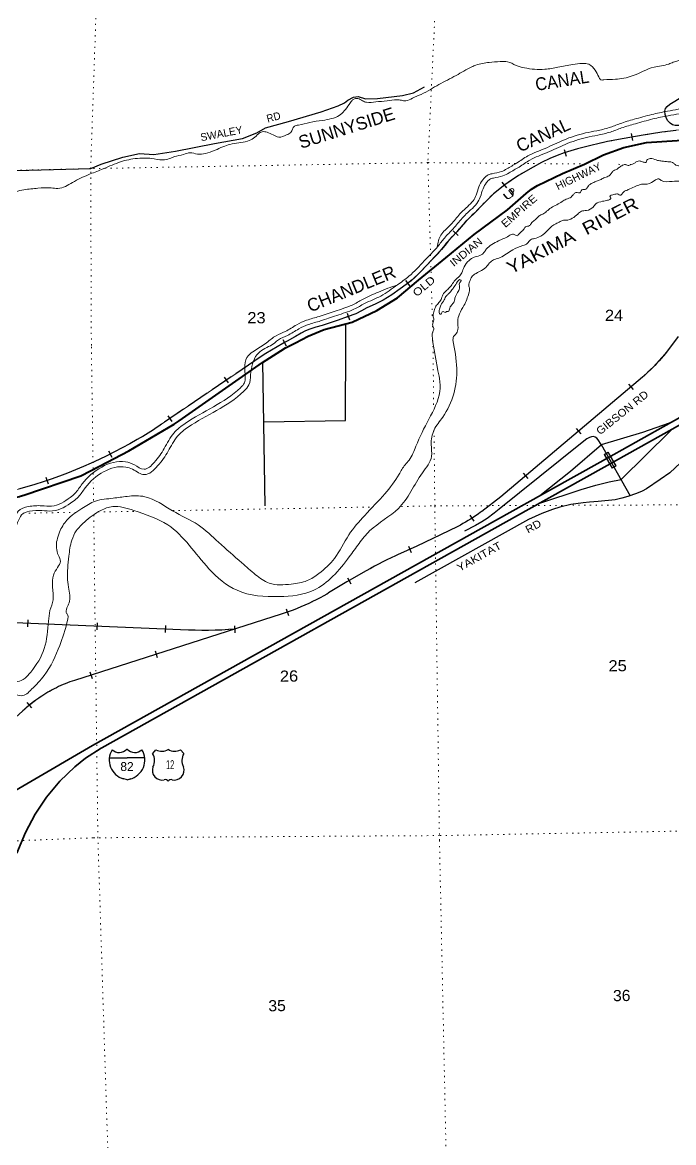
# Model space of a CAD drawing. Header units: feet. Extents: x 245918 to 509309, y -547785 to -360805.
# Drawn here: x 338113 to 348309, y -467793 to -450254 of the extents above; entities that cross this region are included whole.
import ezdxf
from ezdxf.enums import TextEntityAlignment as Align

# ---------------------------------------------------------------- set-up
doc = ezdxf.new("R2010")
doc.units = ezdxf.units.FT
doc.header["$LTSCALE"] = 60
doc.linetypes.add('DOTTED', pattern=[1.5, 0.3, -1.2])
doc.linetypes.add('LONG_DASHED', pattern=[7.5, 6, -1.5])
for name, color, linetype, lineweight in [('15', 7, 'Continuous', 25), ('16', 7, 'Continuous', 25), ('18', 7, 'Continuous', 35), ('19', 7, 'Continuous', 25), ('26', 7, 'Continuous', 40), ('27', 7, 'Continuous', 13), ('29', 7, 'Continuous', 25), ('34', 7, 'Continuous', 25), ('39', 7, 'Continuous', 13), ('55', 7, 'Continuous', 13), ('63', 7, 'Continuous', 25), ('7', 7, 'DOTTED', 13)]:
    doc.layers.add(name, color=color, linetype=linetype, lineweight=lineweight)
doc.layers.add('30', color=7, linetype='Continuous')
doc.layers.add('41', color=7, linetype='Continuous')

msp = doc.modelspace()

# ---------------------------------------------------------------- linework, layer by layer
at = {"layer": '15'}
for p, q in [((339748.15, -461635.57), (339751.05, -461632.66)), ((339754.22, -461635.04), (339750.79, -461632.66)), ((339475.44, -461767.04), (339751.85, -461767.04)), ((339751.85, -462112.62), (339687.96, -462094.66)), ((339751.32, -462112.88), (339814.95, -462094.14))]:
    msp.add_line(p, q, dxfattribs=at)
msp.add_lwpolyline([(340027.21, -461767.04), (339751.32, -461767.04), (339751.85, -461767.04)], dxfattribs=at)
for centre, radius, start, end in [((339778.07, -461802.14), 306.13, 148.44438, 254.43381), ((339629.47, -461519.54), 165.66, 227.34197, 315.81178), ((339873.16, -461519.54), 165.66, 224.18856, 312.694), ((339724.56, -461802.14), 306.13, 283.08088, 31.62482)]:
    msp.add_arc(centre, radius, start, end, dxfattribs=at)
at = {"layer": '16'}
for p, q in [((340152.64, -461700.43), (340203.95, -461641.67)), ((340395.71, -461635.7), (340395.43, -461635.9)), ((340587.8, -461641.58), (340639.19, -461700.43))]:
    msp.add_line(p, q, dxfattribs=at)
for centre, radius, start, end in [((340295.03, -461484.01), 182.07, 239.97227, 303.45418), ((340496.81, -461484.51), 181.52, 236.33975, 300.08743), ((340496.8, -461484.01), 182.07, 236.54582, 236.59441), ((339959.66, -461811.06), 222.05, 332.97043, 29.75871), ((340832.16, -461811.06), 222.05, 150.24129, 207.02957), ((340298.85, -461965.96), 151.42, 159.09177, 283.81923), ((340492.97, -461965.96), 151.42, 256.18077, 20.90823)]:
    msp.add_arc(centre, radius, start, end, dxfattribs=at)
for centre, major_axis, start_param, end_param in [((340354.19, -462164.78), (-19.56, 51.67), 4.95877769, 6.28318531), ((340437.64, -462164.78), (19.56, 51.67), 0, 1.32637542)]:
    msp.add_ellipse(centre, major_axis=major_axis, ratio=0.929097, start_param=start_param, end_param=end_param, dxfattribs=at)
at = {"layer": '18'}
for p, q in [((348275.97, -456513.12), (348798.02, -456221.73)), ((348288.05, -456620.92), (348799.74, -456335.32))]:
    msp.add_line(p, q, dxfattribs=at)
for points in [[(345967.91, -457802.6), (347158.1, -457137.66), (348275.97, -456513.12)], [(346043.75, -457874.78), (347222.41, -457216.28), (348288.05, -456620.92)], [(328620.1, -466199.5), (330633.4, -466102.66), (331032.49, -466063.3), (331502.09, -465970.78), (331959.45, -465829.69), (332399.55, -465641.56), (334558.71, -464661.53), (334616.14, -464636.34), (334910.83, -464484.6), (335188.04, -464302.88), (335444.73, -464093.18), (335825.64, -463743.65), (336386.54, -463281.83), (336448.51, -463230.31), (336756.7, -463005.53), (337086.69, -462814.21), (339209.82, -461578.25), (345967.91, -457802.6)], [(338026.23, -463262.58), (338158.96, -462937.45), (338311.13, -462651.98), (338492.31, -462383.99), (338700.52, -462136.4), (338933.46, -461911.93), (339102.51, -461775.41), (339347.91, -461615.81), (339357.48, -461610.3), (346043.75, -457874.78)]]:
    msp.add_lwpolyline(points, dxfattribs=at)
at = {"layer": '19'}
for points in [[(346216.88, -457663.5), (346695.56, -457278.69), (347178.69, -456860.49), (347827.28, -456669.86), (348245.96, -456523.6), (348275.97, -456513.12)], [(346214.89, -457779.17), (346864.27, -457566.44), (347094.33, -457497.38), (347301.39, -457447.51), (347489.27, -457412.98), (348254.64, -456654.09), (348288.05, -456620.92)]]:
    msp.add_lwpolyline(points, dxfattribs=at)
at = {"layer": '26'}
for points in [[(342391.27, -455271.05), (342584.91, -455165.71), (342838.11, -455064.4), (343275.9, -454949.89), (343661.89, -454764.78), (343985.76, -454565.32), (344314.01, -454291.5), (344744.91, -453941.79), (345185.92, -453576.05), (345709.27, -453188.59), (346003.34, -452930.7), (346083.27, -452864.61), (346178.42, -452808.92), (346568.42, -452621.82), (346912.12, -452472.7), (347213.67, -452327.39), (347529.13, -452210.3), (347886.5, -452135.61), (348364.01, -452101.68), (348735.27, -452074.73)], [(335193.75, -458174.01), (337395.69, -457815.04), (338075.17, -457674.59), (338075.98, -457674.38), (338132.7, -457658.52), (339029.9, -457352.93), (339319.8, -457199.73), (339778.85, -456963), (340487.38, -456545.69), (340570.08, -456490.21), (341872.04, -455578.86), (342157.85, -455394.24), (342230.1, -455351.62), (342391.27, -455271.05)]]:
    msp.add_lwpolyline(points, dxfattribs=at)
at = {"layer": '29'}
for p, q in [((343174.9, -455257.94), (343175.47, -454984.96)), ((341874.55, -455574.23), (341911.05, -457824.32)), ((347175.8, -456860.49), (347631.52, -457664.93))]:
    msp.add_line(p, q, dxfattribs=at)
for points in [[(337822.22, -452577.77), (339181.86, -452542.74), (339348.66, -452475.18), (339686.16, -452362.21), (339945.16, -452307.15), (340171.73, -452322.29), (340508.95, -452267.61), (341121.25, -452149.9), (341556.87, -452069.55), (341783.93, -451982.18), (341918.69, -451904.43), (342278.17, -451807.64), (342792.36, -451655.3), (343057.56, -451562.08), (343156.07, -451514.31), (343210.44, -451470.35), (343294.89, -451426.53), (343371.17, -451412.82), (343483.31, -451449.52), (343673.86, -451446.4), (344063.2, -451397.99), (344235.9, -451354.59), (344410.84, -451262.96)], [(348730.81, -451803.9), (348515.16, -451851.96), (348435.18, -451867.25), (348380.67, -451870.3), (348332.28, -451870.31), (348293.06, -451858.07), (348255.87, -451832.59), (348221.74, -451794.88), (348198.82, -451756.15), (348178.95, -451694.99), (348174.37, -451643), (348185.06, -451603.25), (348207.99, -451568.6), (348250.27, -451535.98), (348447.92, -451411.62), (348722.87, -451258.57)], [(341894.15, -456506.1), (343172.34, -456485.91), (343174.9, -455257.94)], [(348805.35, -456706.41), (348629.01, -456914.2), (348418.12, -457148.24), (348249.41, -457305.55), (348099.87, -457409.14), (347883.24, -457554.94), (347816.13, -457593.3), (347729.86, -457631.67), (347593.74, -457677.71), (347499.8, -457704.57), (347394.35, -457727.59), (347125.95, -457754.44), (346991.75, -457765.95), (346895.89, -457773.63), (346698.43, -457800.49), (346529.71, -457842.69), (346410.85, -457881.06), (346245.97, -457942.45), (346036.99, -458038.36), (344257.86, -459028.23)], [(347175.8, -456860.49), (347129.79, -456791.43), (347109.67, -456762.65), (347083.78, -456745.39), (347054.07, -456739.63), (347022.43, -456741.55), (346990.8, -456751.14), (346953.41, -456776.08), (346849.89, -456852.82), (345576.88, -457877.22), (345500.2, -457938.61), (345389, -458023.01), (345308.48, -458072.89), (345208.79, -458130.44), (345036.24, -458218.69)]]:
    msp.add_lwpolyline(points, dxfattribs=at)
at = {"layer": '34', "lineweight": 13}
for p, q in [((348212.31, -455396.73), (348382.08, -455171.93)), ((340288.87, -456544.58), (341751.5, -455551.79)), ((338926.2, -460555.22), (342164.58, -459520.61))]:
    msp.add_line(p, q, dxfattribs=at)
at = {"layer": '34'}
for p, q in [((347604.06, -455917.86), (347675.41, -456002.39)), ((346786.4, -456611.46), (346857.75, -456695.98)), ((345955, -457309.82), (346026.34, -457394.34)), ((345120.84, -457971.37), (345180.93, -458064.23)), ((344156.94, -458452.08), (344202.81, -458552.73)), ((343201.95, -458948.3), (343256.63, -459044.45)), ((342244.22, -459434.11), (342281.51, -459538.24)), ((338197.15, -459606.32), (338192.58, -459716.84)), ((339281.9, -459653.79), (339277.33, -459764.3)), ((340353.31, -459695.47), (340348.74, -459805.99)), ((341432.28, -459700.68), (341439.81, -459811.03)), ((340191.08, -460092.21), (340224.74, -460197.57)), ((339170.52, -460421), (339204.19, -460526.36)), ((338183.09, -460901.66), (338253.74, -460986.76))]:
    msp.add_line(p, q, dxfattribs=at)
for points in [[(348382.95, -455172.6), (348213.18, -455397.41), (348181.67, -455437.23), (348149.43, -455476.09), (348116.51, -455514.43), (348082.94, -455552.63), (348048.64, -455589.9), (348013.84, -455626.39), (347978.4, -455662.76), (347942.23, -455698.19), (347905.54, -455732.84), (347868, -455767.19), (347847.69, -455785.28), (347822.73, -455808.15), (345605.13, -457680), (345305.74, -457909.4), (345284.93, -457924.86), (345247.32, -457952.07), (345209.1, -457978.69), (345170.17, -458004.49), (345131.22, -458029.68), (345091.68, -458054.29), (345051.41, -458078.07), (345011.13, -458101.25), (344970.48, -458123.72), (344929.1, -458145.37), (344788.98, -458215.54), (344287.39, -458455.5), (343987.78, -458592.04), (343954.84, -458606.18), (343887.7, -458636.95), (343821.35, -458668.24), (343755.3, -458700.82), (343689.74, -458735.08), (343624.98, -458769.83), (343560.87, -458805.68), (343497.26, -458843.2), (343195.32, -459014.88), (342908.06, -459187.16), (342888.17, -459198.97), (342830.57, -459231.3), (342772.73, -459262.91), (342713.83, -459293.66), (342654.93, -459323.23), (342595.31, -459351.84), (342534.86, -459379.12), (342474.55, -459405.56), (342413.52, -459431.04), (342351.66, -459455.19), (342289.92, -459478.51), (342227.83, -459500.74), (342164.92, -459521.66), (338926.54, -460556.27), (338890.49, -460568.31), (338854.91, -460581.11), (338819.53, -460594.53), (338784.08, -460608.42), (338749.12, -460623.09), (338714.55, -460638.29), (338679.92, -460653.98), (338645.77, -460670.43), (338612.02, -460687.42), (338578.27, -460705.11), (338545.14, -460723.29), (338512.14, -460741.87), (338479.42, -460761.28), (338447.3, -460781.17), (338415.4, -460801.68), (338383.83, -460822.54), (338352.53, -460844.21), (338321.78, -460866.17), (338291.31, -460888.96), (338261.37, -460912.02), (338231.65, -460935.71), (338202.54, -460959.87), (338173.84, -460984.58), (338145.47, -461009.65), (338117.58, -461035.47), (338113.56, -461039.21), (337696.83, -461409.09)], [(341437.09, -459755.08), (341340.44, -459761.67), (341236.32, -459767.38), (341131.67, -459771.27), (341026.53, -459772.73), (340922.05, -459773.03), (340817.64, -459771.52), (340712.73, -459767.59), (337744.74, -459644.88), (337673.27, -459643.7), (337609.45, -459642.08), (337526.15, -459642.02), (337443.43, -459642.83), (337360.39, -459645.12), (337277.08, -459649.36), (337194.33, -459654.49), (337111.75, -459661.04), (337028.88, -459669.53), (320859.91, -460868.78)]]:
    msp.add_lwpolyline(points, dxfattribs=at)
at = {"layer": '34', "lineweight": 13}
for points in [[(345305.08, -457908.52), (345604.45, -457679.14), (347822.01, -455807.32), (347846.96, -455784.46)], [(343987.34, -458591.03), (344286.93, -458454.5), (344788.5, -458214.55), (344928.6, -458144.39)], [(342907.5, -459186.21), (343194.77, -459013.93), (343496.71, -458842.24)], [(337673.3, -459642.6), (337744.78, -459643.78), (340712.78, -459766.49)]]:
    msp.add_lwpolyline(points, dxfattribs=at)
for centre, radius, start, end in [((345065.27, -460425.55), 5893.61, 118.88016, 124.21258), ((345927.93, -453610.2), 2900.01, 311.43206, 321.97236), ((338594.29, -454264.8), 2840.6, 298.61371, 306.6237), ((336027.31, -450104.31), 7726.7, 284.66693, 300.54952), ((343705.69, -455774.07), 2667.19, 297.29039, 306.84505), ((345661.48, -462465.46), 4220.66, 113.36916, 120.85711), ((340990.45, -455919.64), 3787.55, 288.05909, 300.40743), ((340971.51, -453774.38), 5997.69, 267.52764, 274.45154), ((339602.81, -462620.42), 2173.21, 108.13996, 133.2836)]:
    msp.add_arc(centre, radius, start, end, dxfattribs=at)
for points in [[(348732.29, -451913.53), (348569.07, -451922.04), (348125.38, -451973.55), (347536.28, -452068.26), (347015.59, -452178.32), (346597.36, -452297.34), (346373.45, -452382.13), (346107.96, -452519.63), (345665.27, -452793.68), (345329.27, -453096.75), (345286.87, -453141.94)], [(345286.87, -453141.94), (345184.79, -453242.8), (345053.37, -453371.27), (344913.23, -453534.2), (344777.15, -453679.2), (344672.26, -453811.32), (344459.77, -454038.44), (344215.1, -454285.38), (344027.95, -454423.64), (343760.15, -454603.45), (343505.53, -454722.41), (343335.54, -454813.73), (343058.45, -454913.04), (342805.27, -454998.97), (342614.22, -455055.23), (342475.61, -455119.12), (342296.94, -455222.61), (342218.54, -455264.93)]]:
    msp.add_spline(points, degree=3, dxfattribs=at)
at = {"layer": '39'}
for p, q in [((341997.29, -455315.47), (342066.22, -455268.54)), ((344610.23, -455671.52), (344536.72, -455233.07))]:
    msp.add_line(p, q, dxfattribs=at)
for points in [[(348267.53, -450891.94), (348341.89, -450865.45), (348468.5, -450813.79), (348589.13, -450754.06), (348669.6, -450702.18), (348715.24, -450684.41)], [(340133.33, -452382.41), (340309.71, -452407.36), (340418.12, -452385.76), (340492.47, -452355.97), (340635.04, -452322.47), (340737.46, -452294.81), (340855.7, -452315.47), (340978.09, -452306), (341128.76, -452256.46), (341253.38, -452200.77), (341361.87, -452163.09), (341500.36, -452141.64), (341636.89, -452112.13), (341733.38, -452066.36), (341807.92, -451998.37), (341868.25, -451966.5), (341944.43, -451972.89), (342038.49, -452015.54), (342126.58, -452050.13), (342249.1, -452014.53), (342313.46, -451976.64), (342341.78, -451926.53), (342372.09, -451880.44), (342434.36, -451860.63), (342613.07, -451819.27), (342811.78, -451788.05), (342952.31, -451760.57), (343074.9, -451710.9), (343151.45, -451640.91), (343228.17, -451536.76), (343274.59, -451476.68), (343314.84, -451448.73), (343367, -451444.96), (343439.03, -451481.48), (343499.09, -451503.87), (343645.53, -451498.53), (343824.12, -451481.28), (343974.63, -451463.9), (344048.8, -451472.29), (344114.94, -451482.66), (344219.45, -451438.93), (344358.12, -451381.3), (344500.9, -451303.58), (344633.64, -451227.83), (344903.09, -451084.39), (345148.43, -450950.88), (345212.74, -450923.04), (345419.54, -450879.8), (345596.1, -450866.56), (345710.41, -450869.11), (345842.51, -450926.01), (345972.7, -450964.82), (346293.49, -450988.44), (346498.23, -450955.24), (346727.09, -450912.1), (346883.61, -450896.76), (346981.82, -450909.28), (347081.65, -451004.22), (347137.33, -451104.98), (347167.19, -451151.35), (347215.31, -451153.59), (347397.87, -451144.4), (347662.88, -451091.38), (348004.51, -450954.31), (348233.39, -450905.14), (348267.53, -450891.94)], [(348728.2, -451591.32), (348594.93, -451630.43), (348396.11, -451683.76), (348225.48, -451715.11), (347984.55, -451766.24), (347711.42, -451839.32), (347494.49, -451906.63), (347319.69, -451970.12), (347120.89, -452019.43), (346946.22, -452054.79), (346612.75, -452163.76), (346329.34, -452291.06), (346060.01, -452408.38), (345889, -452518.12), (345732.11, -452609.83), (345637.61, -452657.63), (345489.03, -452691.1), (345428.76, -452712.92), (345378.37, -452762.93), (345325.77, -452857.15), (345283.02, -452987.6), (345230.39, -453087.85), (345131.62, -453189.89), (344998.62, -453319.91), (344857.43, -453484.06), (344720.34, -453630.14), (344615.41, -453762.3), (344405.74, -453986.42), (344165.89, -454228.49), (343984.74, -454362.31), (343723.15, -454537.95), (343471.88, -454655.35), (343304.97, -454745.01), (343033.74, -454842.22), (342782.61, -454927.46), (342587.79, -454984.83), (342441.04, -455052.47), (342262.04, -455156.15), (342123.33, -455221.82), (342066.22, -455268.54)], [(348726.78, -451513.95), (348575.54, -451561.47), (348380.33, -451613.83), (348211.57, -451644.84), (347967.85, -451696.56), (347691.54, -451770.49), (347471.64, -451838.72), (347298.78, -451901.51), (347105.15, -451949.53), (346927.93, -451985.41), (346586.88, -452096.86), (346300.36, -452225.55), (346026.15, -452345), (345851.57, -452457.03), (345697.84, -452546.89), (345613.2, -452589.7), (345468.89, -452622.21), (345389.52, -452650.95), (345320.75, -452719.2), (345259.86, -452828.27), (345216.82, -452959.61), (345171.76, -453045.43), (345080.84, -453139.36), (344946.33, -453270.85), (344804.14, -453436.18), (344666.08, -453583.28), (344605.34, -453770.29)], [(337888.73, -452936.67), (338137.3, -452875.48), (338356.04, -452850.38), (338562.65, -452845.33), (338668.91, -452853.87), (338898.01, -452760.48), (339151.32, -452637.06), (339352.27, -452557.61), (339617.55, -452448.31), (339876.58, -452387.23), (340025.03, -452379.89), (340133.33, -452382.41)], [(348743.69, -452585.24), (348604.51, -452557.07), (348472.32, -452518.25), (348386.17, -452497.75), (348342.1, -452487.49), (348310.15, -452457.19), (348220.01, -452434.65), (348127.8, -452424.17), (348057.65, -452413.79), (347969.52, -452387.24), (347911.33, -452393), (347891.2, -452408.98), (347881.01, -452441.09), (347834.89, -452440.87), (347784.82, -452424.56), (347724.59, -452436.33), (347686.35, -452464.29), (347646.16, -452480.18), (347595.96, -452492.01), (347549.89, -452479.73), (347511.72, -452491.61), (347459.42, -452523.52), (347413.13, -452557.47), (347358.85, -452583.34), (347328.56, -452625.41), (347286.27, -452661.39), (347217.94, -452689.21), (347157.63, -452719.07), (347101.36, -452740.92), (347047.1, -452764.78), (346994.8, -452794.68), (346958.49, -452838.73), (346936.3, -452864.75), (346890.14, -452870.57), (346861.98, -452888.52), (346839.74, -452924.6), (346801.67, -452916.38), (346759.49, -452928.24), (346727.24, -452962.25), (346705.05, -452988.28), (346626.67, -453022.08), (346564.32, -453057.96), (346479.84, -453107.81), (346391.36, -453155.63), (346320.89, -453211.58), (346260.51, -453255.51), (346204.21, -453283.39), (346157.85, -453331.41), (346127.66, -453353.38), (346081.3, -453401.4), (346055.06, -453435.44), (345988.78, -453455.23), (345960.5, -453497.3), (345896.01, -453559.31), (345857.74, -453593.3), (345825.71, -453581.08), (345803.71, -453568.92), (345727.36, -453596.7), (345566.53, -453674.33), (345463.96, -453732.13), (345375.35, -453806.08), (345343.04, -453852.16), (345304.75, -453890.17), (345188.24, -453927.81), (345107.75, -453981.7), (345029.05, -454081.82), (344992.5, -454174.11), (344946.06, -454238.21), (344905.78, -454272.19), (344849.28, -454344.28), (344796.82, -454408.35), (344746.44, -454458.36), (344706.12, -454500.38), (344675.68, -454574.6), (344635.24, -454640.74), (344588.84, -454696.8), (344560.42, -454769.03), (344544, -454845.33), (344555.72, -454911.71), (344545.5, -454949.85), (344537.24, -455000.06), (344553.07, -455044.35), (344538.77, -455098.56), (344536.72, -455233.07)], [(344852.12, -455224.8), (344874.56, -455159.08), (344895.56, -455138.08), (344932.06, -455062.22), (344928.66, -454935.58), (344955.3, -454817.12), (345026.13, -454686.81), (345103.28, -454492.2), (345113.63, -454425.92), (345101.86, -454371.6), (345122.28, -454295.32), (345162.76, -454221.14), (345217.09, -454183.21), (345303.56, -454137.39), (345386.11, -454071.45), (345440.58, -454005.38), (345508.97, -453965.5), (345593.35, -453935.75), (345790.49, -453814.07), (345949.26, -453748.49), (346019.63, -453712.65), (346070.04, -453656.61), (346134.32, -453636.81), (346228.76, -453601.08), (346351.61, -453495.13), (346464.37, -453405.21), (346532.71, -453373.38), (346586.98, -453349.51), (346627.09, -453349.7), (346808.07, -453254.08), (346866.44, -453210.14), (346946.73, -453198.45), (347049.28, -453144.67), (347091.64, -453094.62), (347198.13, -453054.92), (347276.44, -453037.2), (347318.64, -453019.31), (347326.76, -452999.25), (347312.82, -452979.09), (347387.19, -452945.27), (347443.37, -452941.52), (347469.36, -452959.73), (347531.79, -452905.75), (347572.01, -452883.83), (347624.27, -452859.96), (347718.74, -452818.2), (347809.14, -452788.48), (347897.4, -452786.88), (348024.07, -452721.15), (348076.31, -452703.31), (348114.3, -452727.61), (348288.72, -452742.5), (348553.36, -452765.86), (348747.09, -452808.75)], [(344875.11, -454394.65), (344836.77, -454442.71), (344790.37, -454498.77), (344754.1, -454532.76), (344717.69, -454596.91), (344663.14, -454679.06), (344644.78, -454743.29), (344638.53, -454791.5), (344644.44, -454813.64), (344660.44, -454823.77), (344686.68, -454787.71), (344712.78, -454783.81), (344734.78, -454795.98), (344750.89, -454781.98), (344776.98, -454780.1), (344807.32, -454725.97), (344839.68, -454669.85), (344867.92, -454637.82), (344886.3, -454569.57), (344926.83, -454483.33), (344955.23, -454417.14), (344955.44, -454372.92), (344953.54, -454350.8), (344963.68, -454326.73), (344981.88, -454296.67), (344969.91, -454282.54), (344927.65, -454312.49), (344875.11, -454394.65)], [(343984.74, -454362.31), (343687.82, -454475.4), (343439.75, -454591.3), (343275.78, -454679.38), (343010.14, -454774.59), (342760.97, -454859.16), (342562.55, -454917.59), (342408.03, -454988.82), (342228.71, -455092.68), (342086.29, -455160.11), (341935.22, -455269.43)], [(344852.12, -455224.8), (344914.19, -455674.38), (344865.77, -456068.37), (344694.68, -456434.01), (344559.29, -456634.61), (344514.5, -456864), (344519.17, -457048.55), (344376.58, -457305.43), (344001.84, -457862.61), (343550.01, -458216.23), (343384.48, -458411.23), (343231.18, -458620.11), (342973.07, -458926.8), (342675.59, -459143.76), (342135.93, -459243.79), (341473.16, -459144.93), (341033.42, -458808.09), (340388.23, -458121.03), (339855.91, -457895.89), (339526.35, -457834.39), (339340.85, -457895.23), (339082.98, -458079.52), (338956.66, -458213.77), (338886.64, -458361.25), (338840.16, -458612.75), (338822.85, -458801.62), (338833.08, -459094.43), (338844.68, -459343.09), (338809.72, -459419.84), (338811.05, -459512.13), (338813.08, -459514.1), (338818.62, -459620.38), (338697.98, -460009.38), (338454.23, -460478.4), (338256.96, -460695.94), (338100.09, -460796.51), (337981.56, -460776.13), (337852.39, -460852.23), (337781.24, -460921.47), (337646.3, -461013.7), (337503.05, -461085.98), (337409.98, -461163.57), (337202.64, -461238.77), (336787.7, -461371.13), (336585.58, -461530.54), (336391.51, -461691.84), (336243.18, -461828.41), (336093.68, -462023.18), (335959.24, -462289.98), (335851.61, -462608.57), (335712.27, -462813.23), (335568.15, -462963.79), (335478.38, -463131.62), (335459.07, -463182.06), (335480.26, -463262.02), (335445.85, -463376.89), (335219.07, -463632.97), (335168.37, -463730.02), (335040.27, -463880.34), (334724.63, -464227.99), (334372.27, -464391.56), (333286.57, -464704.08), (333154.7, -464732.06), (333036.89, -464761.84), (332812.04, -464873.41), (332620.91, -464960.43), (332286.46, -465115.71), (332040.51, -465153.35), (331806.83, -465208.86), (331626.53, -465213.45), (331404.22, -465084.2), (331193.23, -465045.08), (329843.5, -464976.11), (329200.88, -465023.44), (328847.79, -465136.85), (328650.13, -465187.84), (328536, -465195.5), (328438.81, -465265.11), (328289.66, -465345.51), (327522.29, -465496.96), (327202.69, -465569.76), (326910.25, -465441.51), (326474.98, -465136.71), (326388.39, -465107.85), (326230.56, -465142.22), (326084.09, -465130.27), (325829.89, -465151.97), (325683.82, -465168.11), (325605.86, -465181.26), (325608.55, -465229.38), (325476.54, -465247.33), (325321.68, -465209.41), (325226.26, -465262.95), (325011.47, -465237.93), (324789.06, -465241.12), (324616.89, -465253.62), (324502.65, -465253.24)], [(341602.7, -455810.24), (341651.46, -455468.85), (341744.59, -455395.28), (341935.22, -455269.43)], [(341684.53, -455774.3), (341788.58, -455453.25), (341997.29, -455315.47)], [(338541.81, -459463.81), (338593.45, -459292.51), (338584.34, -459077.93), (338597.94, -458909.18), (338664.33, -458787.83), (338707.05, -458692.91), (338675.63, -458599.05), (338645.87, -458481.08), (338692.46, -458237.62), (338809.93, -458045.31), (339043.82, -457865.37), (339256.59, -457749.96), (339534.49, -457703.84), (339752.51, -457674.63), (340031.16, -457680.68), (340463.21, -457901.24), (340865.21, -458122.23), (341185.78, -458394.55), (341547.12, -458714.45), (341764.26, -458901.97), (341976.58, -459033.37), (342323.5, -459048.47), (342571.23, -458994.76), (342756.01, -458883.76), (342999.07, -458645.5), (343224.23, -458277.08), (343472.35, -457972.53), (343790.1, -457632.88), (344010.17, -457328.73), (344104.23, -457180.9), (344167.28, -457105.76), (344274.38, -456889.51), (344476.69, -456465.23), (344648.79, -456031.34), (344643.9, -455830.75), (344610.23, -455671.52)], [(335239.03, -459866.98), (335448.19, -459648.57), (335663.83, -459593.31), (336020.08, -459560.11), (336233.77, -459508.89), (336790.75, -459219.99), (336883.88, -459146.42), (336981.34, -458956.4), (337211.52, -458519.68), (337298.09, -458408.08), (337489.34, -458329.09), (337887.81, -458166.87), (337974.21, -458043.22), (338046.41, -457907.75), (338205.69, -457835.24), (338415.92, -457822.19), (338570.32, -457828.01), (338862.95, -457691.38), (338934.21, -457630.16), (339048.28, -457480.04), (339726.7, -457135.22), (339865.64, -457181.39), (340016.93, -457249.46), (340177.72, -457142.81), (340332.91, -456925.88), (340485.73, -456682.9), (340661.91, -456531.89), (341527.63, -455973.69), (341588.65, -455896.57), (341602.7, -455810.24)], [(335348.03, -459861.6), (335487.55, -459715.91), (335676.7, -459667.44), (336032.36, -459634.29), (336260.17, -459579.69), (336831.63, -459283.27), (336943.17, -459195.16), (337047.88, -458991), (337274.81, -458560.46), (337345.14, -458469.79), (337517.8, -458398.48), (337936.6, -458227.98), (338038.27, -458082.48), (338100.63, -457965.47), (338224.16, -457909.24), (338416.83, -457897.28), (338585.62, -457903.64), (338904.01, -457754.98), (338989.12, -457681.87), (339097.59, -457539.11), (339732.77, -457216.27), (339838.36, -457251.36), (340023.9, -457334.84), (340230.68, -457197.68), (340395.21, -456967.7), (340543.17, -456732.45), (340706.84, -456592.16), (341578.73, -456029.98), (341659.55, -455927.84), (341684.53, -455774.3)], [(318169.09, -467369.08), (318253.25, -467287.13), (318413.4, -467136.35), (318608.23, -467027.21), (319089.24, -466751.44), (319226.16, -466657.17), (319288.68, -466545.91), (319444.3, -466497.53), (319519.92, -466460.33), (319641.85, -466438.52), (319775.08, -466366.38), (320001.39, -466216.66), (320254.84, -466142.8), (320346.46, -466103.36), (320439.56, -466027.78), (320492.99, -465980.86), (320498.19, -465924.6), (320623.58, -465864.62), (320884.79, -465772.59), (320991.74, -465684.77), (321040.53, -465593.77), (321191.83, -465523.38), (321347.91, -465507.1), (321470.98, -465425.07), (321692.43, -465355.69), (322119.73, -465247.23), (322241.2, -465193.32), (322288.71, -465152.51), (322323.65, -465073.75), (322460.77, -464993.53), (322813.74, -464872.09), (323146, -464843.25), (323346.92, -464878.5), (323464.96, -464864.77), (323608.93, -464842.64), (323777.99, -464892.4), (323874.34, -464903.06), (324042.88, -464916.7), (324480.4, -464960.6), (324671.73, -465026.08), (324774.15, -465040.67), (324968.33, -465025.85), (325176.39, -465000.8), (325536.99, -464991.62), (325864.4, -464904.66), (326087.88, -464837.25), (326331.72, -464791.62), (326563.59, -464888.63), (326739.64, -465006.51), (326885.18, -465092.72), (327136.52, -465289.78), (327307.79, -465353.54), (327524.04, -465340.42), (328286.34, -465114.79), (328680.57, -464936.58), (329013.73, -464831.48), (329897.84, -464714.48), (330673.2, -464699.36), (331404.45, -464682.87), (331890.99, -464651.83), (332306.73, -464575.64), (332506.63, -464540.67), (332524.78, -464548.44), (332513.72, -464614.82), (332567.14, -464706.36), (332649.99, -464753.33), (332762.25, -464755.74), (332869.23, -464669.93), (333109.68, -464528.03), (334117.85, -464120.3), (334442.36, -463971.17), (334655.16, -463857.76), (334895.23, -463689.78), (335130.03, -463295.13), (335528, -462264.05), (335606.66, -462299.04), (335710.97, -462305.58), (335777.76, -462212.32), (335863.63, -462052.56), (336021.24, -461863.69), (336145.7, -461739.51), (336284.34, -461625.15), (336407.29, -461535.1), (336549.53, -461392.6), (336640.39, -461301), (336873.66, -461217.4), (337118.66, -461113.56), (337394.8, -460945.06), (338008.86, -460585.11), (338122.49, -460543.35), (338243.07, -460427.25), (338456.14, -460054.98), (338522.11, -459626.63), (338541.81, -459463.81)]]:
    msp.add_spline(points, degree=3, dxfattribs=at)
at = {"layer": '55'}
for p, q in [((347286.29, -456980.94), (347411.18, -457197.51)), ((347411.18, -457197.51), (347346.21, -457234.98))]:
    msp.add_line(p, q, dxfattribs=at)
msp.add_lwpolyline([(347346.21, -457234.98), (347221.32, -457018.41), (347286.29, -456980.94)], dxfattribs=at)
msp.add_lwpolyline([(347232.25, -457021.34), (347283.35, -456991.87), (347400.24, -457194.57), (347349.14, -457224.04)], close=True, dxfattribs=at)
at = {"layer": '63'}
for p, q in [((347645.2, -451992.76), (347663.8, -452101.8)), ((346596.11, -452241.79), (346628.38, -452347.58)), ((345620.84, -452757.61), (345691.31, -452842.86)), ((344856.2, -453516.71), (344936.71, -453592.56)), ((344112.89, -454294.27), (344181.17, -454381.28)), ((343196.36, -454808.42), (343234.93, -454912.09)), ((342191.92, -455218.64), (342245.47, -455315.42)), ((341274.53, -455807.73), (341336.65, -455899.24)), ((340388.85, -456412.05), (340450.97, -456503.57)), ((339462.76, -456962.16), (339512.22, -457061.09)), ((338482.12, -457374.09), (338517.28, -457478.96))]:
    msp.add_line(p, q, dxfattribs=at)
at = {"layer": '63', "linetype": 'LONG_DASHED'}
for points in [[(348347.22, -451947.19), (348125.53, -451974.64), (347830.54, -452019.19), (347536.48, -452069.34), (347275.45, -452120.77), (347015.85, -452179.39), (346805.72, -452234.92), (346597.7, -452298.39), (346484.62, -452337.56), (346373.9, -452383.13), (346239.75, -452449.02), (346108.5, -452520.59), (345882.74, -452650.18), (345665.93, -452794.56), (345491.2, -452938.98), (345330.06, -453097.52), (345308.81, -453120.04), (345287.66, -453142.71), (345236.76, -453193.39), (345185.56, -453243.59), (345119.72, -453307.69), (345054.17, -453372.03), (344983.05, -453452.46), (344914.05, -453534.93), (344845.85, -453607.32), (344777.98, -453679.92), (344725.67, -453746.02), (344673.1, -453812.04), (344567.71, -453926.43), (344460.57, -454039.2), (344340.71, -454165.04), (344215.82, -454286.21), (344124.23, -454358.09), (344028.58, -454424.54), (343896.66, -454517.54), (343760.69, -454604.41), (343634.13, -454665.77), (343506.03, -454723.39), (343421.98, -454770.92), (343335.98, -454814.74), (343197.94, -454866.09), (343058.81, -454914.08), (342932.28, -454957.3), (342805.6, -455000.02), (342710.05, -455027.94), (342614.59, -455056.27), (342543.98, -455085.09), (342476.14, -455120.08), (342386.85, -455171.97), (342297.48, -455223.57), (342258.29, -455244.77), (342219.06, -455265.9)], [(342219.31, -455265.89), (342189.61, -455282.31), (342100.19, -455333.15), (342011.61, -455386.25), (341924.16, -455440), (341837.72, -455495.22), (341752.11, -455552.71), (340289.61, -456545.41), (340289.33, -456545.74), (340249.2, -456575.09), (340208.39, -456603.51), (340167.55, -456631.29), (340126.04, -456658.46), (340083.74, -456684.77), (340041.43, -456710.45), (339998.7, -456735.37), (339955.2, -456759.43), (339911.58, -456785.06), (339794.48, -456851.43), (339675.9, -456916.89), (339556.33, -456979.34), (339436.17, -457039.41), (339314.53, -457098.58), (339191.91, -457154.73), (339068.71, -457208.51), (338943.61, -457260.72), (338818.59, -457310.16), (338692.75, -457358.29), (338565.25, -457403.79), (338437.85, -457446.52), (338309.19, -457487.29), (338180.37, -457526.33), (338049.91, -457562.76)]]:
    msp.add_lwpolyline(points, dxfattribs=at)
at = {"layer": '7'}
for p, q in [((346940.51, -452471.45), (345968.7, -452462.68)), ((347646.65, -452477.83), (347437.52, -452475.94)), ((344520.51, -454468.89), (344537.63, -455108.03)), ((339220.8, -457332.28), (339192.68, -455310.79)), ((344540.99, -455233.26), (344553.06, -456294.91)), ((339226.46, -457738.93), (339222.6, -457461.39)), ((338124.72, -457938.83), (338938.07, -457925.64)), ((339298.87, -457919.66), (339861.25, -457909.49)), ((340469.28, -457898.5), (343573.63, -457842.39))]:
    msp.add_line(p, q, dxfattribs=at)
for points in [[(344743.28, -409502.29), (344763.77, -414641.23), (344836.39, -419967.96), (344914.92, -425316.82), (344987.54, -430641.53), (345044.03, -435984.26), (344967.4, -441483.13), (344727.43, -446906.93), (344461.28, -452449.07), (344516.21, -454290.71)], [(339192.68, -455310.79), (339181.86, -452542.74), (339370.8, -447046.4), (339493.36, -444123.66)], [(345832.8, -452461.45), (344461.28, -452449.07), (339181.86, -452542.74), (333834.09, -452668.24), (328372.1, -452773.1), (323164.99, -452845), (318053.68, -452599.78), (317034.46, -452554.14)], [(344556.94, -456637.01), (344570.44, -457824.37), (344643.16, -463060.66), (344753.13, -468268.2), (344760.07, -472973.68), (344788.35, -478214.5), (344806.69, -483515.72), (344834.61, -488786.7), (345031.81, -494400.4), (345181.41, -499715.73), (345208.01, -500922.44)], [(344048.57, -457833.8), (344570.44, -457824.37), (348821.99, -457805.79)], [(339494.36, -479966.68), (339487.65, -478218.15), (339473.59, -472934.93), (339463.34, -468333.91), (339294.56, -463022.8), (339229.53, -457963.11)], [(348899.19, -462907.67), (344644.89, -462986.33), (339220.23, -463021.07), (335917.19, -463150.03)]]:
    msp.add_lwpolyline(points, dxfattribs=at)

# ---------------------------------------------------------------- texts
at = {"layer": '15'}
msp.add_text('82', height=140, dxfattribs=at).set_placement((339750.96, -461975.15), align=Align.CENTER)
at = {"layer": '16', "width": 0.6}
msp.add_text('12', height=140, dxfattribs=at).set_placement((340425.6, -461946.21), align=Align.CENTER)
at = {"layer": '27'}
msp.add_text('HIGHWAY', height=120, rotation=25.728, dxfattribs=at).set_placement((347189.7, -452549.85), align=Align.RIGHT)
for s, rotation, width, p in [('EMPIRE', 41.25, 1.1, (346183.82, -453029.42)), ('INDIAN', 39.67, 1.1, (345328.3, -453704.81)), ('OLD', 39.834, 1.2, (344590.18, -454304.51))]:
    msp.add_text(s, height=120, rotation=rotation, dxfattribs=dict(at, width=width)).set_placement(p, align=Align.RIGHT)
at = {"layer": '30'}
for s, rotation, width, p in [('RD', 15.07, 0.95, (341954.56, -451822.39)), ('GIBSON RD', 38.824, 1.1, (347157.53, -456719.78)), ('RD', 29.091, 1.1, (346030.7, -458259.28)), ('YAKITAT', 29.091, 1.15, (344956.57, -458856.91))]:
    msp.add_text(s, height=120, rotation=rotation, dxfattribs=dict(at, width=width)).set_placement(p)
msp.add_text('SWALEY', height=120, rotation=10.882, dxfattribs=at).set_placement((340911.81, -452115.55))
at = {"layer": '41'}
for s, rotation, width, p in [('CANAL', 9, 0.95, (346997.55, -451194.29)), ('YAKIMA  RIVER', 27.319, 1.15, (347780.19, -453158.48))]:
    msp.add_text(s, height=200, rotation=rotation, dxfattribs=dict(at, width=width)).set_placement(p, align=Align.RIGHT)
for s, rotation, p in [('SUNNYSIDE', 17.438, (343963.22, -451767.01)), ('CANAL', 24.536, (346713.32, -451921.75)), ('CHANDLER', 22.342, (343980.44, -454237.64))]:
    msp.add_text(s, height=200, rotation=rotation, dxfattribs=at).set_placement(p, align=Align.RIGHT)
at = {"layer": '63', "width": 1.65}
msp.add_text('U', height=120, rotation=39.576, dxfattribs=at).set_placement((345770.18, -452993.81), align=Align.CENTER)
at = {"layer": '63'}
msp.add_text('P', height=120, rotation=38.66, dxfattribs=at).set_placement((345824.59, -452956.07), align=Align.CENTER)
at = {"layer": '7', "width": 1.1}
for s, p in [('23', (341920.96, -454965.43)), ('24', (347520.05, -454928.71))]:
    msp.add_text(s, height=175, rotation=359.73, dxfattribs=at).set_placement(p, align=Align.RIGHT)
at = {"layer": '7'}
for s, width, p in [('25', 1.1, (347291.26, -460416.09)), ('26', 1.1, (342145.15, -460578.06)), ('36', 1.05, (347361.73, -465580.11)), ('35', 1.05, (341965.19, -465738.12))]:
    msp.add_text(s, height=175, rotation=0.82, dxfattribs=dict(at, width=width)).set_placement(p)

doc.saveas('drawing.dxf')
